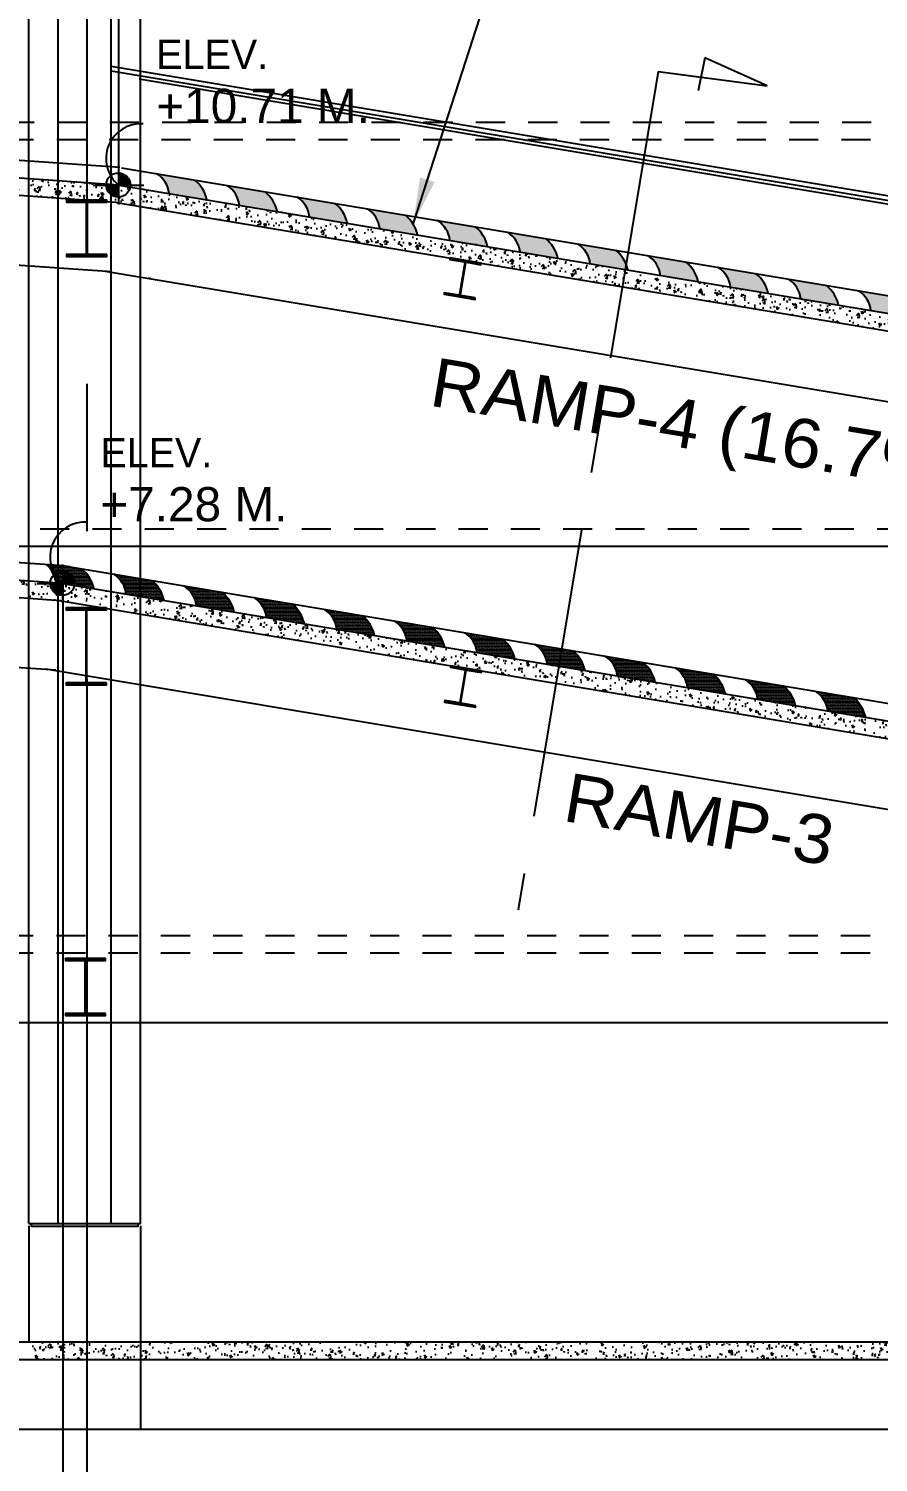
# Model space of a CAD drawing. Header units: millimetres. Extents: x 2148 to 2681, y 758 to 986.
# Drawn here: x 2189.85 to 2193.5, y 784.38 to 790.55 of the extents above; entities that cross this region are included whole.
import ezdxf

# ---------------------------------------------------------------- set-up
doc = ezdxf.new("R2010")
doc.units = ezdxf.units.MM
for name, pattern in [('CENTER', [2, 1.25, -0.25, 0.25, -0.25]), ('CENTER2', [28.575, 19.05, -3.175, 3.175, -3.175]), ('HIDDEN2', [0.1875, 0.125, -0.0625])]:
    doc.linetypes.add(name, pattern=pattern)
for name, color, linetype in [('0.4', 121, 'Continuous'), ('4', 4, 'Continuous'), ('4CO', 4, 'Continuous'), ('D', 1, 'Continuous'), ('DR', 7, 'Continuous'), ('hacht', 8, 'Continuous'), ('HATCH', 8, 'Continuous'), ('S_GRID LINES', 252, 'Continuous')]:
    doc.layers.add(name, color=color, linetype=linetype)
doc.styles.add('ARIALNW', font='ARIALN.TTF')
doc.styles.add('MMTX$0$ESMX$0$X-OPTA1D', font='x-opta1d')
doc.dimstyles.new('DIM 200', dxfattribs={"dimtxt": 0.36, "dimasz": 0.35, "dimexe": 0.1, "dimexo": 0, "dimgap": 0.08, "dimtad": 1, "dimlfac": 2, "dimrnd": 0.005, "dimzin": 1, "dimdsep": 46, "dimtxsty": 'ARIALNW', "dimcen": 0.09, "dimclrd": 6, "dimclre": 6, "dimclrt": 13, "dimadec": 0, "dimazin": 0, "dimtfac": 1, "dimtofl": 0, "dimtmove": 2, "dimatfit": 3, "dimfxl": 1, "dimtolj": 1, "dimtzin": 0, "dimarcsym": 0})
pattern_1 = [(50, (280.88047, -748.60761), (0.0910923345, -0.0079695428), [0.009525, -0.104775]), (355, (280.88047, -748.60761), (-0.017621413, 0.0955283214), [0.00762, -0.08382]), (100.451, (280.88806, -748.60828), (0.0734712508, 0.087558344), [0.008095, -0.089045]), (46.1842, (280.88047, -748.58221), (0.1355395204, -0.021021164), [0.0142875, -0.1571625]), (96.6356, (280.89177, -748.58396), (0.118702117, 0.123712778), [0.0121425, -0.1335675]), (351.184, (280.88047, -748.58221), (0.118702303, 0.123712559), [0.01143, -0.12573]), (21, (280.89317, -748.58856), (0.07580744, -0.0511327593), [0.009525, -0.104775]), (326, (280.89317, -748.58856), (0.030901014, 0.092093983), [0.00762, -0.08382]), (71.4514, (280.89949, -748.59282), (0.1067082454, 0.040961429), [0.008095, -0.089045]), (37.5, (280.88047, -748.607613), (0.00154430163, 0.04227751944), [0, -0.082804, 0, -0.08509, 0, -0.0841375]), (7.5, (280.88047, -748.607613), (0.03340983126, 0.0500902874), [0, -0.048514, 0, -0.080899, 0, -0.0320675]), (327.5, (280.85215, -748.607613), (0.0677952976, -0.002864372), [0, -0.03175, 0, -0.09906, 0, -0.131445]), (317.5, (280.83945, -748.607613), (0.0740645907, 0.0127132455), [0, -0.041275, 0, -0.065786, 0, -0.093345])]
pattern_2 = [(360, (535.8163574, -718.4118884), (0.00238125, 0.0047625), [0, -0.0047625])]

# ---------------------------------------------------------------- blocks, each defined once
blk = doc.blocks.new('*D2223')
at = {"layer": 'D', "color": 6, "lineweight": -2, "transparency": 16777216}
for p, q in [((2186.3735, 790.1519), (2186.3735, 790.9978)), ((2190.2367, 789.8818), (2190.2367, 790.9978)), ((2186.7235, 790.8978), (2189.8867, 790.8978))]:
    blk.add_line(p, q, dxfattribs=at)
at = {"layer": 'D', "color": 6, "transparency": 16777216}
for points in [[(2186.7235, 790.9561), (2186.7235, 790.8394), (2186.3735, 790.8978)], [(2189.8867, 790.9561), (2189.8867, 790.8394), (2190.2367, 790.8978)]]:
    blk.add_solid(points, dxfattribs=at)
at = {"layer": 'Defpoints', "color": 0, "transparency": 16777216}
for p in [(2190.2367, 790.8978), (2186.3735, 790.1519, 0), (2190.2367, 789.8818, 0)]:
    blk.add_point(p, dxfattribs=at)
at = {"layer": 'D', "color": 13, "transparency": 16777216, "insert": (2188.3051, 791.1105), "char_height": 0.26, "attachment_point": 5, "style": 'ARIALNW'}
blk.add_mtext('\\A1;7.73', dxfattribs=at)
blk = doc.blocks.new('*D2225')
at = {"layer": 'D', "color": 6, "lineweight": -2, "transparency": 16777216}
for p, q in [((2186.6415, 788.4019), (2186.6415, 783.446)), ((2189.9962, 788.1673), (2189.9962, 783.446)), ((2186.9915, 783.546), (2189.6462, 783.546))]:
    blk.add_line(p, q, dxfattribs=at)
at = {"layer": 'D', "color": 6, "transparency": 16777216}
for points in [[(2186.9915, 783.6043), (2186.9915, 783.4877), (2186.6415, 783.546)], [(2189.6462, 783.6043), (2189.6462, 783.4877), (2189.9962, 783.546)]]:
    blk.add_solid(points, dxfattribs=at)
at = {"layer": 'Defpoints', "color": 0, "transparency": 16777216}
for p in [(2186.6415, 788.4019, 0), (2189.9962, 788.1673, 0), (2189.9962, 783.546)]:
    blk.add_point(p, dxfattribs=at)
at = {"layer": 'D', "color": 13, "transparency": 16777216, "insert": (2188.3188, 783.7588), "char_height": 0.26, "attachment_point": 5, "style": 'ARIALNW'}
blk.add_mtext('\\A1;6.71', dxfattribs=at)
blk = doc.blocks.new('*D2228')
at = {"layer": 'D', "color": 6, "lineweight": -2, "transparency": 16777216}
for p, q in [((2189.9962, 788.1673), (2189.9962, 783.446)), ((2198.4586, 786.2777), (2198.4586, 783.446)), ((2190.3462, 783.546), (2198.1086, 783.546))]:
    blk.add_line(p, q, dxfattribs=at)
at = {"layer": 'D', "color": 6, "transparency": 16777216}
for points in [[(2190.3462, 783.6043), (2190.3462, 783.4877), (2189.9962, 783.546)], [(2198.1086, 783.6043), (2198.1086, 783.4877), (2198.4586, 783.546)]]:
    blk.add_solid(points, dxfattribs=at)
at = {"layer": 'Defpoints', "color": 0, "transparency": 16777216}
for p in [(2189.9962, 788.1673), (2198.4586, 786.2777), (2198.4586, 783.546)]:
    blk.add_point(p, dxfattribs=at)
at = {"layer": 'D', "color": 13, "transparency": 16777216, "insert": (2194.2274, 783.7588), "char_height": 0.26, "attachment_point": 5, "style": 'ARIALNW'}
blk.add_mtext('\\A1;16.95', dxfattribs=at)
blk = doc.blocks.new('CROSS')
for points in [[(1929.661, 1536.438), (1929.661, 1536.31), (1929.784, 1536.31, 0.403523)], [(1929.661, 1536.182), (1929.661, 1536.31), (1929.527, 1536.31, 0.424985)]]:
    blk.add_hatch(color=2).paths.add_polyline_path(points)
at = {"color": 2}
for p, q in [((1929.661, 1536.104), (1929.661, 1536.512)), ((1929.388, 1536.31), (1929.927, 1536.31))]:
    blk.add_line(p, q, dxfattribs=at)
blk.add_circle((1929.656, 1536.31), 0.128, dxfattribs=at)

msp = doc.modelspace()

# ---------------------------------------------------------------- hatches: boundary and pattern name
at = {"layer": 'D'}
h = msp.add_hatch(dxfattribs=at)
h.set_pattern_fill('AR-CONC', color=256, scale=0.0005, style=0)
h.set_pattern_definition(pattern_1)
h.paths.add_polyline_path([(2189.8503793, 789.8335868), (2189.8503793, 789.90877), (2188.4909981, 790.0038272), (2188.4596945, 789.930833)])
h = msp.add_hatch(dxfattribs=at)
h.set_pattern_fill('AR-CONC', color=256, scale=0.0005, style=0)
h.set_pattern_definition(pattern_1)
h.paths.add_polyline_path([(2190.3306933, 789.8660651), (2190.2367056, 789.8817554), (2190.2046734, 789.8839953), (2190.2046734, 789.8088122), (2190.2278948, 789.8071884), (2190.3306933, 789.7900272)])
h.paths.add_polyline_path([(2190.0994462, 789.8913535), (2190.0994462, 789.8161704), (2190.1860798, 789.8161704), (2190.1860798, 789.8101124), (2190.2046734, 789.8088122), (2190.2046734, 789.8839953)])
h.paths.add_polyline_path([(2190.0994462, 789.8913535), (2189.9757739, 789.9000015), (2189.9757739, 789.8248184), (2190.0994462, 789.8161704)])
h.paths.add_polyline_path([(2189.8503793, 789.90877), (2189.8503793, 789.8335868), (2189.9757739, 789.8248184), (2189.9757739, 789.9000015)])
h = msp.add_hatch(dxfattribs=at)
h.set_pattern_fill('DOTS', color=256, scale=0.001, angle=-1.41296279, style=0)
h.set_pattern_definition([(358.58703721, (224.8234058, -696.2696806), (0.0008326537856, 0.0015674447314), [0, -0.0015875])])
h.paths.add_polyline_path([(2190.5642896, 789.9031064), (2190.400975, 789.9303702, -0.226428862), (2190.4538185, 789.8455105), (2190.6164876, 789.8183545, 0.168391638)])
h = msp.add_hatch(dxfattribs=at)
h.set_pattern_fill('AR-CONC', color=256, scale=0.0005, style=0)
h.set_pattern_definition(pattern_1)
h.paths.add_polyline_path([(2190.3306933, 789.8660651), (2190.3306933, 789.7900272), (2191.2813833, 789.6313189), (2191.3157888, 789.7016131)])
h = msp.add_hatch(dxfattribs=at)
h.set_pattern_fill('DOTS', color=256, scale=0.001, angle=-1.41296279, style=0)
h.set_pattern_definition([(358.58703721, (225.1252289, -696.320067), (0.0008326537856, 0.0015674447314), [0, -0.0015875])])
h.paths.add_polyline_path([(2190.8661126, 789.85272), (2190.702798, 789.8799838, -0.226428862), (2190.7556415, 789.7951242), (2190.9183106, 789.7679682, 0.168391638)])
h = msp.add_hatch(dxfattribs=at)
h.set_pattern_fill('DOTS', color=256, scale=0.001, angle=-1.41296279, style=0)
h.set_pattern_definition([(358.58703721, (225.4270519, -696.3704534), (0.0008326537856, 0.0015674447314), [0, -0.0015875])])
h.paths.add_polyline_path([(2191.1679356, 789.8023336), (2191.004621, 789.8295974, -0.226428862), (2191.0574646, 789.7447378), (2191.2201337, 789.7175818, 0.168391638)])
h = msp.add_hatch(dxfattribs=at)
h.set_pattern_fill('DOTS', color=256, scale=0.001, angle=-1.41296279, style=0)
h.set_pattern_definition([(358.58703721, (225.7288749, -696.4208398), (0.0008326537856, 0.0015674447314), [0, -0.0015875])])
h.paths.add_polyline_path([(2191.4697587, 789.7519473), (2191.3064441, 789.779211, -0.226428862), (2191.3592876, 789.6943514), (2191.5219567, 789.6671954, 0.168391638)])
h = msp.add_hatch(dxfattribs=at)
h.set_pattern_fill('AR-CONC', color=256, scale=0.0005, style=0)
h.set_pattern_definition(pattern_1)
h.paths.add_polyline_path([(2191.3157888, 789.7016131), (2191.2813833, 789.6313189), (2192.3346839, 789.4554807), (2192.3818995, 789.5236365)])
h = msp.add_hatch(dxfattribs=at)
h.set_pattern_fill('DOTS', color=256, scale=0.001, angle=-1.41296279, style=0)
h.set_pattern_definition([(358.58703721, (226.030698, -696.4712262), (0.0008326537856, 0.0015674447314), [0, -0.0015875])])
h.paths.add_polyline_path([(2191.7715817, 789.7015609), (2191.6082671, 789.7288246, -0.226428862), (2191.6611106, 789.643965), (2191.8237797, 789.616809, 0.168391638)])
h = msp.add_hatch(dxfattribs=at)
h.set_pattern_fill('DOTS', color=256, scale=0.001, angle=-1.41296279, style=0)
h.set_pattern_definition([(358.58703721, (226.332521, -696.5216125), (0.0008326537856, 0.0015674447314), [0, -0.0015875])])
h.paths.add_polyline_path([(2192.0734047, 789.6511745), (2191.9100901, 789.6784383, -0.226428862), (2191.9629337, 789.5935787), (2192.1256028, 789.5664227, 0.168391638)])
h = msp.add_hatch(dxfattribs=at)
h.set_pattern_fill('DOTS', color=256, scale=0.001, angle=-1.41296279, style=0)
h.set_pattern_definition([(358.58703721, (226.634344, -696.5719989), (0.0008326537856, 0.0015674447314), [0, -0.0015875])])
h.paths.add_polyline_path([(2192.3752278, 789.6007881), (2192.2119132, 789.6280519, -0.226428862), (2192.2647567, 789.5431923), (2192.4274258, 789.5160363, 0.168391638)])
h = msp.add_hatch(dxfattribs=at)
h.set_pattern_fill('DOTS', color=256, scale=0.001, angle=-1.41296279, style=0)
h.set_pattern_definition([(358.58703721, (226.936167, -696.6223853), (0.0008326537856, 0.0015674447314), [0, -0.0015875])])
h.paths.add_polyline_path([(2192.6770508, 789.5504018), (2192.5137362, 789.5776655, -0.226428862), (2192.5665797, 789.4928059), (2192.7292488, 789.4656499, 0.168391638)])
h = msp.add_hatch(dxfattribs=at)
h.set_pattern_fill('AR-CONC', color=256, scale=0.0005, style=0)
h.set_pattern_definition(pattern_1)
h.paths.add_polyline_path([(2192.3818995, 789.5236365), (2192.3346839, 789.4554807), (2193.6243083, 789.2401906), (2193.6491744, 789.3120774)])
h = msp.add_hatch(dxfattribs=at)
h.set_pattern_fill('DOTS', color=256, scale=0.001, angle=-1.41296279, style=0)
h.set_pattern_definition([(358.58703721, (227.2379901, -696.6727717), (0.0008326537856, 0.0015674447314), [0, -0.0015875])])
h.paths.add_polyline_path([(2192.9788738, 789.5000154), (2192.8155592, 789.5272791, -0.226428862), (2192.8684028, 789.4424195), (2193.0310719, 789.4152635, 0.168391638)])
h = msp.add_hatch(dxfattribs=at)
h.set_pattern_fill('DOTS', color=256, scale=0.001, angle=-1.41296279, style=0)
h.set_pattern_definition([(358.58703721, (227.5398131, -696.723158), (0.0008326537856, 0.0015674447314), [0, -0.0015875])])
h.paths.add_polyline_path([(2193.2806969, 789.449629), (2193.1173823, 789.4768928, -0.226428862), (2193.1702258, 789.3920332), (2193.3328949, 789.3648771, 0.168391638)])
h = msp.add_hatch(dxfattribs=at)
h.set_pattern_fill('DOTS', color=256, scale=0.001, angle=-1.41296279, style=0)
h.set_pattern_definition([(358.58703721, (227.8416362, -696.7735444), (0.0008326537856, 0.0015674447314), [0, -0.0015875])])
h.paths.add_polyline_path([(2193.5825199, 789.3992426), (2193.4192053, 789.4265064, -0.226428862), (2193.4720488, 789.3416468), (2193.634718, 789.3144908, 0.168391638)])
h = msp.add_hatch(dxfattribs=at)
h.set_pattern_fill('AR-CONC', color=256, scale=0.0005, style=0)
h.set_pattern_definition(pattern_1)
h.paths.add_polyline_path([(2188.8910471, 788.2445934), (2188.8910471, 788.1694102), (2189.8503793, 788.1023272), (2189.8503793, 788.1775103)])
h = msp.add_hatch(dxfattribs=at)
h.set_pattern_fill('DOTS', color=256, scale=0.003, style=0)
h.set_pattern_definition(pattern_2)
edge = h.paths.add_edge_path()
edge.add_line((2189.9757739, 788.2467587), (2189.9757739, 788.243925))
edge.add_line((2189.9757739, 788.243925), (2189.9273996, 788.2473077))
edge.add_ellipse((2189.8518562, 788.1592341), major_axis=(0, 0.1160335), ratio=1, start_angle=-83.60533775, end_angle=-40.62071932, ccw=False)
edge.add_line((2189.9671677, 788.1721575), (2190.1298368, 788.1450015))
edge.add_ellipse((2189.9814802, 788.1120798), major_axis=(0, 0.1519656), ratio=1, start_angle=-77.48830419, end_angle=-39.25447374)
edge.add_line((2190.0776388, 788.2297534), (2189.9757739, 788.2467587))
h = msp.add_hatch(dxfattribs=at)
h.set_pattern_fill('AR-CONC', color=256, scale=0.0005, style=0)
h.set_pattern_definition(pattern_1)
h.paths.add_polyline_path([(2190.3306933, 788.0354326), (2190.3306933, 788.1114705), (2190.2046734, 788.1325083), (2190.2046734, 788.0564704)])
h.paths.add_polyline_path([(2190.0994462, 788.1500749), (2190.0994462, 788.074037), (2190.1728282, 788.0617866), (2190.2046734, 788.0617866), (2190.2046734, 788.1325083)])
h.paths.add_polyline_path([(2189.996172, 788.1673155), (2189.9757739, 788.1687419), (2189.9757739, 788.0946829), (2190.0994462, 788.074037), (2190.0994462, 788.1500749)])
h.paths.add_polyline_path([(2189.9757739, 788.0935588), (2189.9757739, 788.1687419), (2189.8503793, 788.1775103), (2189.8503793, 788.1023272)])
h = msp.add_hatch(dxfattribs=at)
h.set_pattern_fill('DOTS', color=256, scale=0.003, style=0)
h.set_pattern_definition(pattern_2)
h.paths.add_polyline_path([(2190.3794618, 788.179367), (2190.2161472, 788.2066307, -0.226428862), (2190.2689908, 788.1217711), (2190.4316599, 788.0946151, 0.168391638)])
h = msp.add_hatch(dxfattribs=at)
h.set_pattern_fill('AR-CONC', color=256, scale=0.0005, style=0)
h.set_pattern_definition(pattern_1)
h.paths.add_polyline_path([(2190.3306933, 788.1114705), (2190.3306933, 788.0354326), (2191.4458644, 787.8492658), (2191.4458644, 787.9253037)])
h = msp.add_hatch(dxfattribs=at)
h.set_pattern_fill('DOTS', color=256, scale=0.003, style=0)
h.set_pattern_definition(pattern_2)
h.paths.add_polyline_path([(2190.6812849, 788.1289806), (2190.5179703, 788.1562444, -0.226428862), (2190.5708138, 788.0713848), (2190.7334829, 788.0442287, 0.168391638)])
h = msp.add_hatch(dxfattribs=at)
h.set_pattern_fill('DOTS', color=256, scale=0.003, style=0)
h.set_pattern_definition(pattern_2)
h.paths.add_polyline_path([(2190.9831079, 788.0785942), (2190.8197933, 788.105858, -0.226428862), (2190.8726368, 788.0209984), (2191.0353059, 787.9938424, 0.168391638)])
h = msp.add_hatch(dxfattribs=at)
h.set_pattern_fill('DOTS', color=256, scale=0.003, style=0)
h.set_pattern_definition(pattern_2)
h.paths.add_polyline_path([(2191.2849309, 788.0282078), (2191.1216163, 788.0554716, -0.226428862), (2191.1744599, 787.970612), (2191.337129, 787.943456, 0.168391638)])
h = msp.add_hatch(dxfattribs=at)
h.set_pattern_fill('DOTS', color=256, scale=0.003, style=0)
h.set_pattern_definition(pattern_2)
h.paths.add_polyline_path([(2191.586754, 787.9778215), (2191.4234394, 788.0050852, -0.226428862), (2191.4762829, 787.9202256), (2191.638952, 787.8930696, 0.168391638)])
h = msp.add_hatch(dxfattribs=at)
h.set_pattern_fill('AR-CONC', color=256, scale=0.0005, style=0)
h.set_pattern_definition(pattern_1)
h.paths.add_polyline_path([(2191.4458644, 787.9253037), (2191.4458644, 787.8492658), (2192.7662321, 787.6288434), (2192.7662321, 787.7048813)])
h = msp.add_hatch(dxfattribs=at)
h.set_pattern_fill('DOTS', color=256, scale=0.003, style=0)
h.set_pattern_definition(pattern_2)
h.paths.add_polyline_path([(2191.888577, 787.9274351), (2191.7252624, 787.9546989, -0.226428862), (2191.7781059, 787.8698392), (2191.940775, 787.8426832, 0.168391638)])
h = msp.add_hatch(dxfattribs=at)
h.set_pattern_fill('DOTS', color=256, scale=0.003, style=0)
h.set_pattern_definition(pattern_2)
h.paths.add_polyline_path([(2192.1904, 787.8770487), (2192.0270854, 787.9043125, -0.226428862), (2192.079929, 787.8194529), (2192.2425981, 787.7922969, 0.168391638)])
h = msp.add_hatch(dxfattribs=at)
h.set_pattern_fill('DOTS', color=256, scale=0.003, style=0)
h.set_pattern_definition(pattern_2)
h.paths.add_polyline_path([(2192.4922231, 787.8266623), (2192.3289085, 787.8539261, -0.226428862), (2192.381752, 787.7690665), (2192.5444211, 787.7419105, 0.168391638)])
h = msp.add_hatch(dxfattribs=at)
h.set_pattern_fill('DOTS', color=256, scale=0.003, style=0)
h.set_pattern_definition(pattern_2)
h.paths.add_polyline_path([(2192.7940461, 787.776276), (2192.6307315, 787.8035397, -0.226428862), (2192.683575, 787.7186801), (2192.8462442, 787.6915241, 0.168391638)])
h = msp.add_hatch(dxfattribs=at)
h.set_pattern_fill('DOTS', color=256, scale=0.003, style=0)
h.set_pattern_definition(pattern_2)
h.paths.add_polyline_path([(2193.0958691, 787.7258896), (2192.9325545, 787.7531533, -0.226428862), (2192.9853981, 787.6682937), (2193.1480672, 787.6411377, 0.168391638)])
h = msp.add_hatch(dxfattribs=at)
h.set_pattern_fill('AR-CONC', color=256, scale=0.0005, style=0)
h.set_pattern_definition(pattern_1)
h.paths.add_polyline_path([(2192.7662321, 787.7048813), (2192.7662321, 787.6288434), (2194.004807, 787.4220756), (2194.004807, 787.4981135)])
h = msp.add_hatch(dxfattribs=at)
h.set_pattern_fill('DOTS', color=256, scale=0.003, style=0)
h.set_pattern_definition(pattern_2)
h.paths.add_polyline_path([(2193.3976922, 787.6755032), (2193.2343776, 787.702767, -0.226428862), (2193.2872211, 787.6179074), (2193.4498902, 787.5907514, 0.168391638)])
h = msp.add_hatch(dxfattribs=at)
h.set_pattern_fill('AR-CONC', color=256, scale=0.0005, style=0)
h.set_pattern_definition(pattern_1)
h.paths.add_polyline_path([(2191.2053013, 784.9021405), (2189.8503793, 784.9021405), (2189.8503793, 784.8271405), (2191.2053013, 784.8271405)])
h = msp.add_hatch(dxfattribs=at)
h.set_pattern_fill('AR-CONC', color=256, scale=0.0005, style=0)
h.set_pattern_definition(pattern_1)
h.paths.add_polyline_path([(2192.4928299, 784.9021405), (2191.2053013, 784.9021405), (2191.2053013, 784.8271405), (2192.4928299, 784.8271405)])
h = msp.add_hatch(dxfattribs=at)
h.set_pattern_fill('AR-CONC', color=256, scale=0.0005, style=0)
h.set_pattern_definition(pattern_1)
h.paths.add_polyline_path([(2193.624921, 784.9021405), (2192.4928299, 784.9021405), (2192.4928299, 784.8271405), (2193.624921, 784.8271405)])
at = {"layer": 'HATCH', "ltscale": 0.5}
h = msp.add_hatch(dxfattribs=at)
h.set_pattern_fill('ANSI31', color=256, scale=0.008573, style=0)
h.set_pattern_definition([(45, (70554.7498723, 3146.2065001), (-0.000757771095196, 0.000757771095196), [])])
edge = h.paths.add_edge_path()
edge.add_line((2190.1860798, 789.5830647), (2190.1052281, 789.5830647))
edge.add_arc((2190.1052281, 789.5864081), 0.0033433, 174.09726707, 269.99999992, ccw=False)
edge.add_line((2190.1019025, 789.5867519), (2190.1019025, 789.8039101))
edge.add_arc((2190.1052281, 789.8042539), 0.0033433, 89.63455454, 185.90273272, ccw=False)
edge.add_line((2190.1052494, 789.8075972), (2190.1860798, 789.8075972))
edge.add_line((2190.1860798, 789.8075972), (2190.1860798, 789.8161704))
edge.add_line((2190.1860798, 789.8161704), (2190.0128127, 789.8161704))
edge.add_line((2190.0128127, 789.8161704), (2190.0128127, 789.8075972))
edge.add_line((2190.0128127, 789.8075972), (2190.0934079, 789.8075972))
edge.add_arc((2190.0934292, 789.8042539), 0.0033433, -4.29209344, 90.36544518, ccw=False)
edge.add_line((2190.0967632, 789.8040037), (2190.0967632, 789.5866583))
edge.add_arc((2190.0934292, 789.5864081), 0.0033433, -89.99999963, 4.29209365, ccw=False)
edge.add_line((2190.0934292, 789.5830647), (2190.0128127, 789.5830647))
edge.add_line((2190.0128127, 789.5830647), (2190.0128127, 789.5744915))
edge.add_line((2190.0128127, 789.5744915), (2190.1860798, 789.5744915))
edge.add_line((2190.1860798, 789.5744915), (2190.1860798, 789.5830647))
h = msp.add_hatch(dxfattribs=at)
h.set_pattern_fill('ANSI31', color=256, scale=0.006687, angle=-9.56497205, style=0)
h.set_pattern_definition([(35.4350279525, (55080.2476118, -6258.6710912), (-0.000484630131475, 0.000681058676674), [])])
edge = h.paths.add_edge_path()
edge.add_line((2191.7705606, 789.3955304), (2191.708373, 789.4060095))
edge.add_arc((2191.7088064, 789.4085811), 0.0026078, 164.53229502, 260.43502788, ccw=False)
edge.add_line((2191.706293, 789.4092765), (2191.7294698, 789.5468169))
edge.add_arc((2191.7320722, 789.5466504), 0.0026078, 80.06958249, 176.33776067, ccw=False)
edge.add_line((2191.732522, 789.5492191), (2191.7946931, 789.5387427))
edge.add_line((2191.7946931, 789.5387427), (2191.7958043, 789.5453368))
edge.add_line((2191.7958043, 789.5453368), (2191.6625349, 789.5677939))
edge.add_line((2191.6625349, 789.5677939), (2191.6614237, 789.5611997))
edge.add_line((2191.6614237, 789.5611997), (2191.723414, 789.5507539))
edge.add_arc((2191.7229971, 789.5481796), 0.0026078, -13.8570655, 80.80047312, ccw=False)
edge.add_line((2191.725529, 789.547555), (2191.702328, 789.4098706))
edge.add_arc((2191.6997312, 789.4101103), 0.0026078, 260.43502831, 354.72712159, ccw=False)
edge.add_line((2191.6992979, 789.4075388), (2191.6372912, 789.4179874))
edge.add_line((2191.6372912, 789.4179874), (2191.63618, 789.4113933))
edge.add_line((2191.63618, 789.4113933), (2191.7694495, 789.3889363))
edge.add_line((2191.7694495, 789.3889363), (2191.7705606, 789.3955304))
h = msp.add_hatch(dxfattribs=at)
h.set_pattern_fill('ANSI31', color=256, scale=0.008573, style=0)
h.set_pattern_definition([(45, (70554.747939, 3144.4521163), (-0.000757771095196, 0.000757771095196), [])])
edge = h.paths.add_edge_path()
edge.add_line((2190.1841464, 787.7397446), (2190.1032947, 787.7397446))
edge.add_arc((2190.1032947, 787.7430879), 0.0033433, 174.09726707, 269.99999992, ccw=False)
edge.add_line((2190.0999691, 787.7434317), (2190.0999691, 788.0495263))
edge.add_arc((2190.1032947, 788.0498702), 0.0033433, 89.63455454, 185.90273272, ccw=False)
edge.add_line((2190.1033161, 788.0532134), (2190.1841464, 788.0532134))
edge.add_line((2190.1841464, 788.0532134), (2190.1841464, 788.0617866))
edge.add_line((2190.1841464, 788.0617866), (2190.0108794, 788.0617866))
edge.add_line((2190.0108794, 788.0617866), (2190.0108794, 788.0532134))
edge.add_line((2190.0108794, 788.0532134), (2190.0914746, 788.0532134))
edge.add_arc((2190.0914959, 788.0498702), 0.0033433, -4.29209344, 90.36544518, ccw=False)
edge.add_line((2190.0948298, 788.0496199), (2190.0948298, 787.7433381))
edge.add_arc((2190.0914959, 787.7430879), 0.0033433, -89.99999963, 4.29209365, ccw=False)
edge.add_line((2190.0914959, 787.7397446), (2190.0108794, 787.7397446))
edge.add_line((2190.0108794, 787.7397446), (2190.0108794, 787.7311714))
edge.add_line((2190.0108794, 787.7311714), (2190.1841464, 787.7311714))
edge.add_line((2190.1841464, 787.7311714), (2190.1841464, 787.7397446))
h = msp.add_hatch(dxfattribs=at)
h.set_pattern_fill('ANSI31', color=256, scale=0.006687, angle=-9.56497205, style=0)
h.set_pattern_definition([(35.4350279525, (55080.2497545, -6260.4260435), (-0.000484630131475, 0.000681058676674), [])])
edge = h.paths.add_edge_path()
edge.add_line((2191.7727033, 787.6405781), (2191.7105157, 787.6510572))
edge.add_arc((2191.7109491, 787.6536288), 0.0026078, 164.53229502, 260.43502787, ccw=False)
edge.add_line((2191.7084357, 787.6543243), (2191.7316125, 787.7918647))
edge.add_arc((2191.7342149, 787.7916981), 0.0026078, 80.06958249, 176.33776068, ccw=False)
edge.add_line((2191.7346646, 787.7942668), (2191.7968358, 787.7837904))
edge.add_line((2191.7968358, 787.7837904), (2191.797947, 787.7903846))
edge.add_line((2191.797947, 787.7903846), (2191.6646776, 787.8128416))
edge.add_line((2191.6646776, 787.8128416), (2191.6635664, 787.8062475))
edge.add_line((2191.6635664, 787.8062475), (2191.7255567, 787.7958016))
edge.add_arc((2191.7251398, 787.7932273), 0.0026078, -13.8570655, 80.80047312, ccw=False)
edge.add_line((2191.7276717, 787.7926028), (2191.7044707, 787.6549184))
edge.add_arc((2191.7018739, 787.655158), 0.0026078, 260.43502832, 354.7271216, ccw=False)
edge.add_line((2191.7014406, 787.6525865), (2191.6394339, 787.6630351))
edge.add_line((2191.6394339, 787.6630351), (2191.6383227, 787.656441))
edge.add_line((2191.6383227, 787.656441), (2191.7715922, 787.633984))
edge.add_line((2191.7715922, 787.633984), (2191.7727033, 787.6405781))
h = msp.add_hatch(dxfattribs=at)
h.set_pattern_fill('ANSI31', color=256, scale=0.008573, style=0)
h.set_pattern_definition([(45, (70554.7443275, 3142.9426596), (-0.000757771095196, 0.000757771095196), [])])
edge = h.paths.add_edge_path()
edge.add_line((2190.1805349, 786.3165668), (2190.0996833, 786.3165668))
edge.add_arc((2190.0996833, 786.3199101), 0.0033433, 174.09726707, 269.99999992, ccw=False)
edge.add_line((2190.0963577, 786.3202539), (2190.0963577, 786.5400696))
edge.add_arc((2190.0996833, 786.5404134), 0.0033433, 89.63455454, 185.90273272, ccw=False)
edge.add_line((2190.0997046, 786.5437566), (2190.1805349, 786.5437566))
edge.add_line((2190.1805349, 786.5437566), (2190.1805349, 786.5523298))
edge.add_line((2190.1805349, 786.5523298), (2190.0072679, 786.5523298))
edge.add_line((2190.0072679, 786.5523298), (2190.0072679, 786.5437566))
edge.add_line((2190.0072679, 786.5437566), (2190.0878631, 786.5437566))
edge.add_arc((2190.0878844, 786.5404134), 0.0033433, -4.29209344, 90.36544518, ccw=False)
edge.add_line((2190.0912183, 786.5401632), (2190.0912183, 786.3201603))
edge.add_arc((2190.0878844, 786.3199101), 0.0033433, -89.99999963, 4.29209365, ccw=False)
edge.add_line((2190.0878844, 786.3165668), (2190.0072679, 786.3165668))
edge.add_line((2190.0072679, 786.3165668), (2190.0072679, 786.3079936))
edge.add_line((2190.0072679, 786.3079936), (2190.1805349, 786.3079936))
edge.add_line((2190.1805349, 786.3079936), (2190.1805349, 786.3165668))

# ---------------------------------------------------------------- linework, layer by layer
at = {"color": 2}
for p, q in [((2190.2278948, 789.8071884, 0), (2186.3673999, 790.0771405, 0)), ((2190.2278948, 789.8071884, 0), (2198.4550503, 788.433746, 0)), ((2189.9873612, 788.0927485, 0), (2186.6353998, 788.3271405, 0)), ((2189.9720182, 788.0953099, 0), (2198.4469778, 786.680499, 0))]:
    msp.add_line(p, q, dxfattribs=at)
at = {"ltscale": 0.05}
for p, q in [((2189.8503793, 785.411652, 0), (2190.3306933, 785.411652, 0)), ((2189.8503793, 785.411652, -0.0000001), (2190.3306933, 785.411652, -0.0000001)), ((2189.9757739, 785.411652, 0), (2190.2046734, 785.411652, 0))]:
    msp.add_line(p, q, dxfattribs=at)
at = {"layer": '0.4', "color": 4, "ltscale": 0.5}
for p, q in [((2190.2367056, 789.8817554, 0), (2186.370019, 790.1521405, 0)), ((2190.2367056, 789.8817554, 0), (2198.4638865, 788.5083087, 0)), ((2189.996172, 788.1673155, 0), (2186.6380188, 788.4021405, 0)), ((2189.996172, 788.1673155, 0), (2198.4586034, 786.7545961, 0))]:
    msp.add_line(p, q, dxfattribs=at)
at = {"layer": '4', "linetype": 'CENTER'}
for q in [(2191.9550668, 786.7626797, 0), (2193.0260296, 790.3083962, 0)]:
    msp.add_line((2192.5574301, 790.3709393, 0), q, dxfattribs=at)
at = {"layer": '4', "linetype": 'CENTER', "extrusion": (2.12755e-09, 9.63883e-09, 1), "elevation": 0.0000123}
msp.add_lwpolyline([(2193.0260296, 790.3083962), (2192.7585502, 790.4298127), (2192.7293894, 790.2865551)], dxfattribs=at)
at = {"layer": '4CO', "ltscale": 0.5}
for p, q in [((2189.8503793, 785.4021405, 0), (2189.8503793, 784.9021405, 0)), ((2190.3306933, 785.4021405, 0), (2190.3306933, 784.9021405, 0))]:
    msp.add_line(p, q, dxfattribs=at)
at = {"layer": '4CO'}
msp.add_line((2177.5935748, 784.5271405, 0), (2217.5266552, 784.5271405, 0), dxfattribs=at)
at = {"layer": 'D', "color": 8, "ltscale": 0.5}
for p, q in [((2189.8503793, 785.411652, -0.0000001), (2189.8503793, 791.9021405, -0.0000001)), ((2190.3306933, 785.411652, 0), (2190.3306933, 791.9021405, 0)), ((2190.2046734, 790.3940222, 0), (2198.5227947, 789.005394, 0)), ((2190.2046734, 790.3737455, 0), (2198.5017004, 788.9886387, 0)), ((2190.3249301, 790.3384622, 0), (2198.4999332, 788.9737261, 0))]:
    msp.add_line(p, q, dxfattribs=at)
at = {"layer": 'D', "color": 3, "ltscale": 0.5}
for p, q in [((2189.9757739, 785.411652, 0), (2189.9757739, 791.9021405, 0)), ((2190.2046734, 785.411652, 0), (2190.2046734, 791.9021405, 0))]:
    msp.add_line(p, q, dxfattribs=at)
at = {"layer": 'D', "ltscale": 0.5}
for p, q in [((2189.850068, 785.411652, 0), (2190.3303793, 785.411652, 0)), ((2189.8503793, 785.411652, 0), (2190.3306907, 785.411652, 0))]:
    msp.add_line(p, q, dxfattribs=at)
at = {"layer": 'D', "color": 3, "ltscale": 0.5}
for points, elevation in [([(2190.1860798, 789.5830647), (2190.1052281, 789.5830647, -0.444720244), (2190.1019025, 789.5867519), (2190.1019025, 789.8039101, -0.446631522), (2190.1052494, 789.8075972), (2190.1860798, 789.8075972), (2190.1860798, 789.8161704), (2190.0128127, 789.8161704), (2190.0128127, 789.8075972), (2190.0934079, 789.8075972, -0.438228127), (2190.0967632, 789.8040037), (2190.0967632, 789.5866583, -0.436328672), (2190.0934292, 789.5830647), (2190.0128127, 789.5830647), (2190.0128127, 789.5744915), (2190.1860798, 789.5744915)], 0), ([(2191.7705606, 789.3955304), (2191.708373, 789.4060095, -0.444720244), (2191.706293, 789.4092765), (2191.7294698, 789.5468169, -0.446631522), (2191.732522, 789.5492191), (2191.7946931, 789.5387427), (2191.7958043, 789.5453368), (2191.6625349, 789.5677939), (2191.6614237, 789.5611997), (2191.723414, 789.5507539, -0.438228127), (2191.725529, 789.547555), (2191.702328, 789.4098706, -0.436328672), (2191.6992979, 789.4075388), (2191.6372912, 789.4179874), (2191.63618, 789.4113933), (2191.7694495, 789.3889363)], -0.0000004), ([(2190.1841464, 787.7397446), (2190.1032947, 787.7397446, -0.444720244), (2190.0999691, 787.7434317), (2190.0999691, 788.0495263, -0.446631522), (2190.1033161, 788.0532134), (2190.1841464, 788.0532134), (2190.1841464, 788.0617866), (2190.0108794, 788.0617866), (2190.0108794, 788.0532134), (2190.0914746, 788.0532134, -0.438228127), (2190.0948298, 788.0496199), (2190.0948298, 787.7433381, -0.436328672), (2190.0914959, 787.7397446), (2190.0108794, 787.7397446), (2190.0108794, 787.7311714), (2190.1841464, 787.7311714)], 0), ([(2191.7727033, 787.6405781), (2191.7105157, 787.6510572, -0.444720244), (2191.7084357, 787.6543243), (2191.7316125, 787.7918647, -0.446631522), (2191.7346646, 787.7942668), (2191.7968358, 787.7837904), (2191.797947, 787.7903846), (2191.6646776, 787.8128416), (2191.6635664, 787.8062475), (2191.7255567, 787.7958016, -0.438228127), (2191.7276717, 787.7926028), (2191.7044707, 787.6549184, -0.436328672), (2191.7014406, 787.6525865), (2191.6394339, 787.6630351), (2191.6383227, 787.656441), (2191.7715922, 787.633984)], -0.0000004), ([(2190.1805349, 786.3165668), (2190.0996833, 786.3165668, -0.444720244), (2190.0963577, 786.3202539), (2190.0963577, 786.5400696, -0.446631522), (2190.0997046, 786.5437566), (2190.1805349, 786.5437566), (2190.1805349, 786.5523298), (2190.0072679, 786.5523298), (2190.0072679, 786.5437566), (2190.0878631, 786.5437566, -0.438228127), (2190.0912183, 786.5401632), (2190.0912183, 786.3201603, -0.436328672), (2190.0878844, 786.3165668), (2190.0072679, 786.3165668), (2190.0072679, 786.3079936), (2190.1805349, 786.3079936)], 0)]:
    msp.add_lwpolyline(points, format="xyb", close=True, dxfattribs=dict(at, elevation=elevation))
at = {"layer": 'D', "color": 3, "ltscale": 0.5, "elevation": 0}
msp.add_lwpolyline([(2189.862133, 785.411652), (2190.3191994, 785.411652), (2190.3191994, 785.399747), (2189.862133, 785.399747)], close=True, dxfattribs=at)
at = {"layer": 'D'}
for centre, radius, start, end in [((2190.3313103, 789.9963712, 0), 0.1488699, 85.69335144, 230.46494151), ((2190.3385069, 789.8325872, 0.0000015), 0.1160335, 6.39466225, 57.42779232), ((2190.468131, 789.7854329, 0.0000015), 0.1519656, 12.51169582, 50.74552628), ((2190.64033, 789.7822008, 0.0000015), 0.1160335, 6.39466225, 57.42779232), ((2190.769954, 789.7350465, 0.0000015), 0.1519656, 12.51169582, 50.74552628), ((2190.942153, 789.7318144, 0.0000015), 0.1160335, 6.39466225, 57.42779232), ((2191.071777, 789.6846601, 0.0000015), 0.1519656, 12.51169582, 50.74552628), ((2191.243976, 789.681428, 0.0000015), 0.1160335, 6.39466225, 57.42779232), ((2191.3736001, 789.6342738, 0.0000015), 0.1519656, 12.51169582, 50.74552628), ((2191.5457991, 789.6310417, 0.0000015), 0.1160335, 6.39466225, 57.42779232), ((2191.6754231, 789.5838874, 0.0000015), 0.1519656, 12.51169582, 50.74552628), ((2191.8476221, 789.5806553, 0.0000015), 0.1160335, 6.39466225, 57.42779232), ((2191.9772461, 789.533501, 0.0000015), 0.1519656, 12.51169582, 50.74552628), ((2192.1494451, 789.5302689, 0.0000015), 0.1160335, 6.39466225, 57.42779232), ((2192.2790692, 789.4831146, 0.0000015), 0.1519656, 12.51169582, 50.74552628), ((2192.4512682, 789.4798825, 0.0000015), 0.1160335, 6.39466225, 57.42779232), ((2192.5808922, 789.4327282, 0.0000015), 0.1519656, 12.51169582, 50.74552628), ((2192.7530912, 789.4294961, 0.0000015), 0.1160335, 6.39466225, 57.42779232), ((2192.8827152, 789.3823419, 0.0000015), 0.1519656, 12.51169582, 50.74552628), ((2193.0549142, 789.3791098, 0.0000015), 0.1160335, 6.39466225, 57.42779232), ((2193.1845383, 789.3319555, 0.0000015), 0.1519656, 12.51169582, 50.74552628), ((2193.3567373, 789.3287234, 0.0000015), 0.1160335, 6.39466225, 57.42779232), ((2190.0907767, 788.2819314, 0), 0.1488699, 85.69335144, 230.46494151), ((2189.8320112, 788.1497535, 0.0000015), 0.1370008, 9.41193896, 45.36767069), ((2189.9814802, 788.1120798, 0.0000015), 0.1519656, 12.51169582, 50.74552628), ((2190.1536792, 788.1088477, 0.0000015), 0.1160335, 6.39466225, 57.42779232), ((2190.2833032, 788.0616935, 0.0000015), 0.1519656, 12.51169582, 50.74552628), ((2190.4555022, 788.0584614, 0.0000015), 0.1160335, 6.39466225, 57.42779232), ((2190.5851263, 788.0113071, 0.0000015), 0.1519656, 12.51169582, 50.74552628), ((2190.7573253, 788.008075, 0.0000015), 0.1160335, 6.39466225, 57.42779232), ((2190.8869493, 787.9609207, 0.0000015), 0.1519656, 12.51169582, 50.74552628), ((2191.0591483, 787.9576886, 0.0000015), 0.1160335, 6.39466225, 57.42779232), ((2191.1887723, 787.9105343, 0.0000015), 0.1519656, 12.51169582, 50.74552628), ((2191.3609713, 787.9073022, 0.0000015), 0.1160335, 6.39466225, 57.42779232), ((2191.4905954, 787.860148, 0.0000015), 0.1519656, 12.51169582, 50.74552628), ((2191.6627944, 787.8569159, 0.0000015), 0.1160335, 6.39466225, 57.42779232), ((2191.7924184, 787.8097616, 0.0000015), 0.1519656, 12.51169582, 50.74552628), ((2191.9646174, 787.8065295, 0.0000015), 0.1160335, 6.39466225, 57.42779232), ((2192.0942414, 787.7593752, 0.0000015), 0.1519656, 12.51169582, 50.74552628), ((2192.2664404, 787.7561431, 0.0000015), 0.1160335, 6.39466225, 57.42779232), ((2192.3960645, 787.7089888, 0.0000015), 0.1519656, 12.51169582, 50.74552628), ((2192.5682635, 787.7057567, 0.0000015), 0.1160335, 6.39466225, 57.42779232), ((2192.6978875, 787.6586025, 0.0000015), 0.1519656, 12.51169582, 50.74552628), ((2192.8700865, 787.6553703, 0.0000015), 0.1160335, 6.39466225, 57.42779232), ((2192.9997105, 787.6082161, 0.0000015), 0.1519656, 12.51169582, 50.74552628), ((2193.1719095, 787.604984, 0.0000015), 0.1160335, 6.39466225, 57.42779232), ((2193.3015336, 787.5578297, 0.0000015), 0.1519656, 12.51169582, 50.74552628)]:
    msp.add_arc(centre, radius, start, end, dxfattribs=at)
at = {"layer": 'DR', "ltscale": 0.5}
for p, q in [((2186.1463407, 788.3271405, 0), (2212.831817, 788.3271405, 0)), ((2190.3306933, 785.4021405, 0), (2190.3306933, 784.5271405, 0)), ((2177.5935748, 784.9021405, 0), (2212.831817, 784.9021405, 0)), ((2177.5935748, 784.8271405, 0), (2212.831817, 784.8271405, 0))]:
    msp.add_line(p, q, dxfattribs=at)
at = {"layer": 'hacht', "color": 8, "ltscale": 0.5}
for p, q in [((2190.2419373, 789.9565727, 0), (2186.3752507, 790.2269578, 0)), ((2190.2490552, 789.9557317, 0), (2198.4762361, 788.582285, 0)), ((2190.2069678, 789.5079192, 0), (2186.3604072, 789.7768969, 0)), ((2190.1784964, 789.5112833, 0), (2198.4150208, 788.1362768, 0)), ((2189.9811225, 788.243551, 0), (2186.6580557, 788.4759225, 0)), ((2190.0285749, 788.2379441, 0), (2198.4440172, 786.833069, 0)), ((2189.9664343, 787.7934793, 0), (2186.6179564, 788.0276277, 0)), ((2189.9226198, 787.7994048, 0), (2198.4097377, 786.3825642, 0)), ((2177.5935748, 786.2777139, 0), (2199.8450451, 786.2777139, 0))]:
    msp.add_line(p, q, dxfattribs=at)
at = {"layer": 'hacht', "color": 8, "ltscale": 0.5, "extrusion": (2.0725e-08, 2.97974e-07, 1)}
msp.add_arc((2190.3565853, 789.3801693, 0.0002807), 0.1, 80.52243352, 85.99999999, dxfattribs=at)
at = {"layer": 'hacht', "color": 8, "ltscale": 0.5, "extrusion": (-1.2589e-08, -1.8081e-07, 1)}
msp.add_arc((2189.9462442, 787.744769, -0.0001701), 0.5, 80.52243352, 85.99999999, dxfattribs=at)
at = {"layer": 'HATCH', "linetype": 'HIDDEN2'}
for p, q in [((2186.3735025, 790.1518969, 0), (2197.9460948, 790.1521405, 0)), ((2186.3708835, 790.0768969, 0), (2198.0534584, 790.0771405, 0)), ((2186.0738887, 788.4021405, 0), (2199.9673305, 788.4021405, 0)), ((2186.1463406, 788.3271405, 0), (2199.9620474, 788.3273268, 0)), ((2177.5935748, 786.6521405, 0), (2199.6130364, 786.6521405, 0)), ((2177.5935748, 786.5777139, 0), (2199.6130364, 786.5777139, 0))]:
    msp.add_line(p, q, dxfattribs=at)
at = {"layer": 'S_GRID LINES', "linetype": 'CENTER2', "ltscale": 0.2}
msp.add_line((2190.0994462, 793.4716726, 0), (2190.0994462, 783.6519466, 0), dxfattribs=at)

# ---------------------------------------------------------------- block references
at = {"layer": 'D', "xscale": 0.4043520000001308, "yscale": 0.4043520000001308, "zscale": 0.4043520000001308}
for p in [(1409.9747901, 168.6716434, 0), (1409.7342566, 166.9572035, 0)]:
    msp.add_blockref('CROSS', p, dxfattribs=at)

# ---------------------------------------------------------------- texts
at = {"color": 2, "style": 'MMTX$0$ESMX$0$X-OPTA1D', "width": 1.1}
for s, rotation, p in [('RAMP-4 (16.7%%% SLOPE)', 350.5216497, (2191.5671419, 788.9332804, 0.0000001)), ('RAMP-3', 350.42337944, (2192.1415477, 787.1459546, 0))]:
    msp.add_text(s, height=0.21, rotation=rotation, dxfattribs=at).set_placement(p)
at = {"color": 2, "char_height": 0.147, "width": 3.275374304, "attachment_point": 1, "rotation": 0.01263539, "style": 'MMTX$0$ESMX$0$X-OPTA1D'}
for s, insert in [('{\\H0.8639x;ELEV.} \\P{\\fArial|b0|i0|c0|p34;+10.71 \\fArial|b0|i0|c238|p34;M\\fArial|b0|i0|c0|p34;.}', (2190.3982122, 790.5077051, 0)), ('{\\H0.8639x;ELEV.} \\P{\\fArial|b0|i0|c0|p34;+7\\fArial|b0|i0|c238|p34;.\\fArial|b0|i0|c0|p34;28\\fArial|b0|i0|c238|p34; M\\fArial|b0|i0|c0|p34;.}', (2190.1576786, 788.7932652, 0))]:
    msp.add_mtext(s, dxfattribs=dict(at, insert=insert))

# ---------------------------------------------------------------- dimensions: what is measured, and where the dimension line sits
at = {"layer": 'D', "color": 2}
for base, p1, p2, picture, middle in [((2190.2367056, 790.8977559, 0), (2186.3735025, 790.1518969, 0), (2190.2367056, 789.8817554, 0), '*D2223', (2188.3051041, 791.1105049, 0)), ((2189.996172, 783.5460066, 0), (2186.6415024, 788.4018969, 0), (2189.996172, 788.1673155, 0), '*D2225', (2188.3188372, 783.7587556, 0))]:
    dim = msp.add_linear_dim(base=base, p1=p1, p2=p2, dimstyle='DIM 200', override={"dimtxt": 0.26, "dimfxl": 0.03}, dxfattribs=at)
    dim.commit()
    dim.dimension.update_dxf_attribs({"geometry": picture, "text_midpoint": middle})
dim = msp.add_linear_dim(base=(2198.4586034, 783.5460066, 0), p1=(2189.996172, 788.1673155, 0), p2=(2198.4586034, 786.2777139, 0), text='16.95', dimstyle='DIM 200', override={"dimtxt": 0.26, "dimfxl": 0.03}, dxfattribs=at)
dim.commit()
dim.dimension.update_dxf_attribs({"geometry": '*D2228', "text_midpoint": (2194.2273877, 783.7587556, 0)})

# ---------------------------------------------------------------- leaders
at = {"layer": 'D'}
msp.add_leader([(2191.5029934, 789.7139662, 0), (2192.65425, 793.2758313, 0), (2193.0612413, 793.2758313, 0)], dimstyle='DIM 200', override={"dimasz": 0.2, "dimtad": 0, "dimfxl": 0.03}, dxfattribs=at)

doc.saveas('drawing.dxf')
